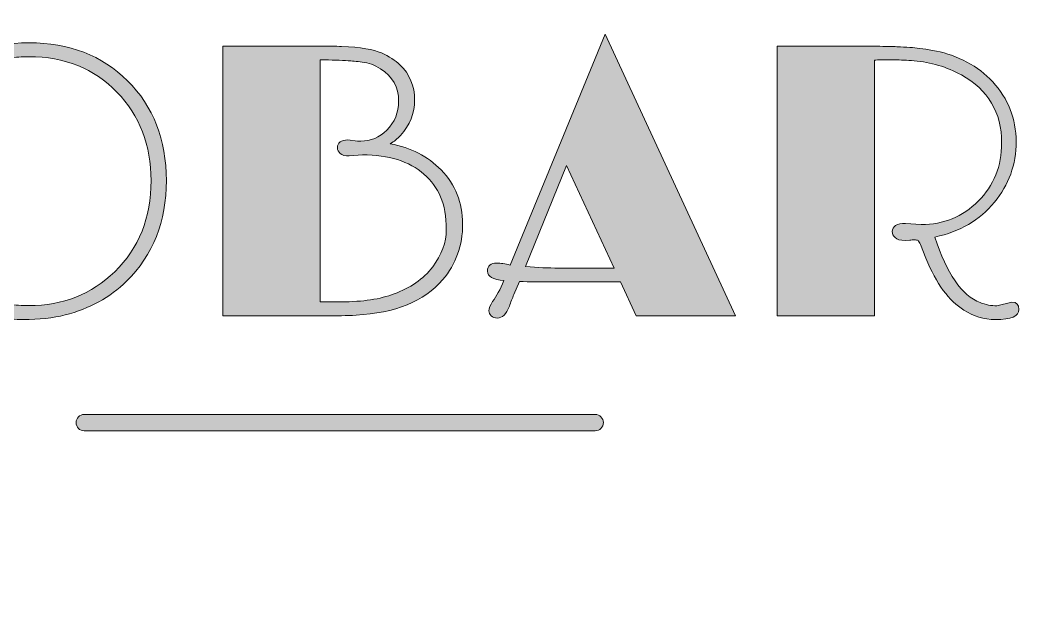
# Model space of a CAD drawing. Header units: millimetres. Extents: x 1534 to 1808, y -407 to 47.
# Drawn here: x 1624.9 to 1715.9, y -59.5 to -6.3 of the extents above; entities that cross this region are included whole.
import ezdxf

# ---------------------------------------------------------------- set-up
doc = ezdxf.new("R2010")
doc.units = ezdxf.units.MM
doc.header["$MEASUREMENT"] = 0
doc.layers.add('Layer 1', color=7, linetype='Continuous', lineweight=0)

# ---------------------------------------------------------------- blocks, each defined once
blk = doc.blocks.new('Block_0')
at = {"layer": 'Layer 1', "transparency": 33554687}
h = blk.add_hatch(color=7, dxfattribs=at)
h.dxf.hatch_style = 2
edge = h.paths.add_edge_path()
edge.add_spline(control_points=[(1670.755, -28.675), (1671.861, -28.767), (1672.852, -28.813), (1673.727, -28.813), (1673.727, -28.813), (1678.79, -28.813), (1678.79, -28.813), (1678.79, -28.813), (1674.47, -19.499), (1674.47, -19.499), (1674.47, -19.499), (1670.755, -28.675), (1670.755, -28.675)], knot_values=[0, 0, 0, 0, 1, 1, 1, 2, 2, 2, 3, 3, 3, 4, 4, 4, 4], degree=3, periodic=0)
edge = h.paths.add_edge_path()
edge.add_spline(control_points=[(1674.522, -30.074), (1672.414, -30.074), (1670.973, -30.057), (1670.202, -30.023), (1670.202, -30.023), (1669.701, -31.215), (1669.701, -31.215), (1669.551, -31.549), (1669.413, -31.901), (1669.286, -32.269), (1669.021, -32.984), (1668.652, -33.341), (1668.18, -33.341), (1667.961, -33.341), (1667.782, -33.271), (1667.644, -33.133), (1667.506, -32.995), (1667.437, -32.851), (1667.437, -32.701), (1667.437, -32.448), (1667.546, -32.165), (1667.765, -31.854), (1668.111, -31.371), (1668.45, -30.737), (1668.785, -29.953), (1667.794, -29.861), (1667.298, -29.573), (1667.298, -29.089), (1667.298, -28.605), (1667.581, -28.364), (1668.145, -28.364), (1668.491, -28.364), (1668.894, -28.421), (1669.355, -28.536), (1669.355, -28.536), (1677.978, -7.592), (1677.978, -7.592), (1677.978, -7.592), (1689.798, -33.15), (1689.798, -33.15), (1689.798, -33.15), (1680.795, -33.15), (1680.795, -33.15), (1680.795, -33.15), (1679.361, -30.074), (1679.361, -30.074), (1679.361, -30.074), (1674.522, -30.074), (1674.522, -30.074)], knot_values=[0, 0, 0, 0, 1, 1, 1, 2, 2, 2, 3, 3, 3, 4, 4, 4, 5, 5, 5, 6, 6, 6, 7, 7, 7, 8, 8, 8, 9, 9, 9, 10, 10, 10, 11, 11, 11, 12, 12, 12, 13, 13, 13, 14, 14, 14, 15, 15, 15, 16, 16, 16, 16], degree=3, periodic=0)
h = blk.add_hatch(color=7, dxfattribs=at)
h.dxf.hatch_style = 2
edge = h.paths.add_edge_path()
edge.add_spline(control_points=[(1625.725, -9.648), (1625.092, -9.648), (1624.498, -9.694), (1623.945, -9.787), (1623.945, -9.787), (1623.945, -32.079), (1623.945, -32.079), (1624.475, -32.171), (1625.069, -32.217), (1625.725, -32.217), (1628.801, -32.217), (1631.394, -31.192), (1633.502, -29.141), (1635.702, -27.01), (1636.802, -24.257), (1636.802, -20.881), (1636.802, -17.667), (1635.771, -14.994), (1633.709, -12.863), (1631.624, -10.72), (1628.962, -9.648), (1625.725, -9.648)], knot_values=[0, 0, 0, 0, 1, 1, 1, 2, 2, 2, 3, 3, 3, 4, 4, 4, 5, 5, 5, 6, 6, 6, 7, 7, 7, 7], degree=3, periodic=0)
edge = h.paths.add_edge_path()
edge.add_spline(control_points=[(1616.756, -30.031), (1615.616, -28.92), (1614.709, -27.572), (1614.035, -25.988), (1613.361, -24.404), (1613.024, -22.675), (1613.024, -20.803), (1613.024, -18.931), (1613.344, -17.249), (1613.983, -15.757), (1614.622, -14.265), (1615.506, -12.972), (1616.636, -11.878), (1619.055, -9.551), (1622.09, -8.387), (1625.743, -8.387), (1629.372, -8.387), (1632.344, -9.533), (1634.66, -11.826), (1637.01, -14.153), (1638.185, -17.172), (1638.185, -20.881), (1638.185, -24.579), (1636.981, -27.621), (1634.573, -30.005), (1633.064, -31.48), (1631.209, -32.5), (1629.009, -33.064), (1627.914, -33.341), (1626.644, -33.479), (1625.198, -33.479), (1623.752, -33.479), (1622.269, -33.182), (1620.748, -32.589), (1619.228, -31.996), (1617.897, -31.143), (1616.756, -30.031)], knot_values=[0, 0, 0, 0, 1, 1, 1, 2, 2, 2, 3, 3, 3, 4, 4, 4, 5, 5, 5, 6, 6, 6, 7, 7, 7, 8, 8, 8, 9, 9, 9, 10, 10, 10, 11, 11, 11, 12, 12, 12, 12], degree=3, periodic=0)
h = blk.add_hatch(color=7, dxfattribs=at)
h.dxf.hatch_style = 2
edge = h.paths.add_edge_path()
edge.add_spline(control_points=[(1654.648, -17.2), (1654.648, -17.2), (1655.529, -17.304), (1655.529, -17.304), (1655.529, -17.304), (1655.806, -17.304), (1655.806, -17.304), (1656.716, -17.304), (1657.505, -16.97), (1658.173, -16.302), (1658.888, -15.587), (1659.245, -14.712), (1659.245, -13.675), (1659.245, -12.408), (1658.697, -11.434), (1657.603, -10.754), (1657.05, -10.409), (1656.5, -10.204), (1655.953, -10.141), (1655.406, -10.078), (1654.976, -10.035), (1654.665, -10.011), (1654.02, -9.965), (1653.173, -9.942), (1652.125, -9.942), (1652.125, -9.942), (1652.125, -31.872), (1652.125, -31.872), (1652.125, -31.872), (1654.043, -31.872), (1654.043, -31.872), (1656.002, -31.872), (1657.597, -31.63), (1658.83, -31.146), (1660.305, -30.639), (1661.474, -29.821), (1662.338, -28.692), (1663.156, -27.621), (1663.565, -26.497), (1663.565, -25.322), (1663.565, -24.147), (1663.392, -23.156), (1663.046, -22.35), (1662.701, -21.544), (1662.2, -20.858), (1661.543, -20.294), (1660.207, -19.13), (1658.346, -18.548), (1655.961, -18.548), (1655.961, -18.548), (1654.769, -18.652), (1654.769, -18.652), (1654.4, -18.652), (1654.13, -18.577), (1653.957, -18.427), (1653.784, -18.277), (1653.698, -18.105), (1653.698, -17.909), (1653.698, -17.436), (1654.014, -17.2), (1654.648, -17.2)], knot_values=[0, 0, 0, 0, 1, 1, 1, 2, 2, 2, 3, 3, 3, 4, 4, 4, 5, 5, 5, 6, 6, 6, 7, 7, 7, 8, 8, 8, 9, 9, 9, 10, 10, 10, 11, 11, 11, 12, 12, 12, 13, 13, 13, 14, 14, 14, 15, 15, 15, 16, 16, 16, 17, 17, 17, 18, 18, 18, 19, 19, 19, 20, 20, 20, 20], degree=3, periodic=0)
edge = h.paths.add_edge_path()
edge.add_spline(control_points=[(1643.312, -8.698), (1646.422, -8.698), (1648.896, -8.698), (1650.734, -8.698), (1652.571, -8.698), (1653.686, -8.704), (1654.078, -8.715), (1655.782, -8.796), (1656.987, -8.995), (1657.689, -9.311), (1658.392, -9.628), (1658.951, -9.983), (1659.366, -10.374), (1660.253, -11.25), (1660.696, -12.31), (1660.696, -13.554), (1660.696, -14.787), (1660.264, -15.869), (1659.4, -16.803), (1659.135, -17.091), (1658.83, -17.338), (1658.484, -17.546), (1660.362, -17.891), (1661.9, -18.681), (1663.098, -19.913), (1664.4, -21.25), (1665.051, -22.88), (1665.051, -24.804), (1665.051, -26.762), (1664.446, -28.45), (1663.237, -29.867), (1661.543, -31.826), (1658.928, -32.897), (1655.391, -33.081), (1654.493, -33.128), (1653.605, -33.15), (1652.73, -33.15), (1652.73, -33.15), (1643.312, -33.15), (1643.312, -33.15), (1643.312, -33.15), (1643.312, -8.698), (1643.312, -8.698)], knot_values=[0, 0, 0, 0, 1, 1, 1, 2, 2, 2, 3, 3, 3, 4, 4, 4, 5, 5, 5, 6, 6, 6, 7, 7, 7, 8, 8, 8, 9, 9, 9, 10, 10, 10, 11, 11, 11, 12, 12, 12, 13, 13, 13, 14, 14, 14, 14], degree=3, periodic=0)
h = blk.add_hatch(color=7, dxfattribs=at)
h.dxf.hatch_style = 2
edge = h.paths.add_edge_path()
edge.add_spline(control_points=[(1705.212, -24.769), (1705.212, -24.769), (1706.629, -24.873), (1706.629, -24.873), (1708.656, -24.873), (1710.379, -24.164), (1711.796, -22.747), (1713.213, -21.33), (1713.921, -19.568), (1713.921, -17.459), (1713.921, -14.694), (1712.706, -12.644), (1710.275, -11.307), (1708.938, -10.57), (1707.51, -10.144), (1705.989, -10.029), (1705.344, -9.971), (1704.745, -9.942), (1704.192, -9.942), (1704.192, -9.942), (1703.017, -9.942), (1703.017, -9.942), (1702.775, -9.942), (1702.562, -9.948), (1702.378, -9.959), (1702.378, -9.959), (1702.378, -33.15), (1702.378, -33.15), (1702.378, -33.15), (1693.564, -33.15), (1693.564, -33.15), (1693.564, -33.15), (1693.564, -8.698), (1693.564, -8.698), (1696.26, -8.698), (1698.443, -8.698), (1700.114, -8.698), (1701.784, -8.698), (1702.873, -8.704), (1703.38, -8.715), (1703.887, -8.727), (1704.339, -8.741), (1704.737, -8.758), (1705.134, -8.776), (1705.506, -8.796), (1705.851, -8.819), (1706.358, -8.865), (1707.075, -8.974), (1708.003, -9.147), (1708.93, -9.32), (1709.849, -9.648), (1710.759, -10.132), (1711.669, -10.616), (1712.452, -11.215), (1713.109, -11.93), (1714.526, -13.45), (1715.234, -15.259), (1715.234, -17.356), (1715.234, -19.429), (1714.578, -21.261), (1713.265, -22.851), (1711.917, -24.475), (1710.12, -25.524), (1707.873, -25.996), (1708.944, -29.314), (1710.309, -31.296), (1711.969, -31.941), (1712.475, -32.137), (1712.982, -32.235), (1713.489, -32.235), (1713.489, -32.235), (1714.854, -31.906), (1714.854, -31.906), (1715.281, -31.906), (1715.494, -32.125), (1715.494, -32.563), (1715.494, -33.173), (1714.779, -33.479), (1713.351, -33.479), (1712.314, -33.479), (1711.364, -33.191), (1710.5, -32.615), (1709.152, -31.808), (1708.005, -30.242), (1707.061, -27.914), (1707.061, -27.914), (1706.56, -26.687), (1706.56, -26.687), (1706.479, -26.492), (1706.407, -26.371), (1706.343, -26.324), (1706.28, -26.278), (1706.171, -26.255), (1706.015, -26.255), (1705.86, -26.255), (1705.724, -26.267), (1705.609, -26.29), (1705.609, -26.29), (1705.194, -26.307), (1705.194, -26.307), (1704.733, -26.307), (1704.419, -26.221), (1704.253, -26.048), (1704.085, -25.875), (1704.002, -25.697), (1704.002, -25.512), (1704.002, -25.017), (1704.405, -24.769), (1705.212, -24.769)], knot_values=[0, 0, 0, 0, 1, 1, 1, 2, 2, 2, 3, 3, 3, 4, 4, 4, 5, 5, 5, 6, 6, 6, 7, 7, 7, 8, 8, 8, 9, 9, 9, 10, 10, 10, 11, 11, 11, 12, 12, 12, 13, 13, 13, 14, 14, 14, 15, 15, 15, 16, 16, 16, 17, 17, 17, 18, 18, 18, 19, 19, 19, 20, 20, 20, 21, 21, 21, 22, 22, 22, 23, 23, 23, 24, 24, 24, 25, 25, 25, 26, 26, 26, 27, 27, 27, 28, 28, 28, 29, 29, 29, 30, 30, 30, 31, 31, 31, 32, 32, 32, 33, 33, 33, 34, 34, 34, 35, 35, 35, 36, 36, 36, 36], degree=3, periodic=0)
at = {"layer": 'Layer 1'}
for points, knots in [([(1674.522, -30.074), (1672.414, -30.074), (1670.973, -30.057), (1670.202, -30.023), (1670.202, -30.023), (1669.701, -31.215), (1669.701, -31.215), (1669.551, -31.549), (1669.413, -31.901), (1669.286, -32.269), (1669.021, -32.984), (1668.652, -33.341), (1668.18, -33.341), (1667.961, -33.341), (1667.782, -33.271), (1667.644, -33.133), (1667.506, -32.995), (1667.437, -32.851), (1667.437, -32.701), (1667.437, -32.448), (1667.546, -32.165), (1667.765, -31.854), (1668.111, -31.371), (1668.45, -30.737), (1668.785, -29.953), (1667.794, -29.861), (1667.298, -29.573), (1667.298, -29.089), (1667.298, -28.605), (1667.581, -28.364), (1668.145, -28.364), (1668.491, -28.364), (1668.894, -28.421), (1669.355, -28.536), (1669.355, -28.536), (1677.978, -7.592), (1677.978, -7.592), (1677.978, -7.592), (1689.798, -33.15), (1689.798, -33.15), (1689.798, -33.15), (1680.795, -33.15), (1680.795, -33.15), (1680.795, -33.15), (1679.361, -30.074), (1679.361, -30.074), (1679.361, -30.074), (1674.522, -30.074), (1674.522, -30.074)], [0, 0, 0, 0, 1, 1, 1, 2, 2, 2, 3, 3, 3, 4, 4, 4, 5, 5, 5, 6, 6, 6, 7, 7, 7, 8, 8, 8, 9, 9, 9, 10, 10, 10, 11, 11, 11, 12, 12, 12, 13, 13, 13, 14, 14, 14, 15, 15, 15, 16, 16, 16, 16]), ([(1616.756, -30.031), (1615.616, -28.92), (1614.709, -27.572), (1614.035, -25.988), (1613.361, -24.404), (1613.024, -22.675), (1613.024, -20.803), (1613.024, -18.931), (1613.344, -17.249), (1613.983, -15.757), (1614.622, -14.265), (1615.506, -12.972), (1616.636, -11.878), (1619.055, -9.551), (1622.09, -8.387), (1625.743, -8.387), (1629.372, -8.387), (1632.344, -9.533), (1634.66, -11.826), (1637.01, -14.153), (1638.185, -17.172), (1638.185, -20.881), (1638.185, -24.579), (1636.981, -27.621), (1634.573, -30.005), (1633.064, -31.48), (1631.209, -32.5), (1629.009, -33.064), (1627.914, -33.341), (1626.644, -33.479), (1625.198, -33.479), (1623.752, -33.479), (1622.269, -33.182), (1620.748, -32.589), (1619.228, -31.996), (1617.897, -31.143), (1616.756, -30.031)], [0, 0, 0, 0, 1, 1, 1, 2, 2, 2, 3, 3, 3, 4, 4, 4, 5, 5, 5, 6, 6, 6, 7, 7, 7, 8, 8, 8, 9, 9, 9, 10, 10, 10, 11, 11, 11, 12, 12, 12, 12]), ([(1643.312, -8.698), (1646.422, -8.698), (1648.896, -8.698), (1650.734, -8.698), (1652.571, -8.698), (1653.686, -8.704), (1654.078, -8.715), (1655.782, -8.796), (1656.987, -8.995), (1657.689, -9.311), (1658.392, -9.628), (1658.951, -9.983), (1659.366, -10.374), (1660.253, -11.25), (1660.696, -12.31), (1660.696, -13.554), (1660.696, -14.787), (1660.264, -15.869), (1659.4, -16.803), (1659.135, -17.091), (1658.83, -17.338), (1658.484, -17.546), (1660.362, -17.891), (1661.9, -18.681), (1663.098, -19.913), (1664.4, -21.25), (1665.051, -22.88), (1665.051, -24.804), (1665.051, -26.762), (1664.446, -28.45), (1663.237, -29.867), (1661.543, -31.826), (1658.928, -32.897), (1655.391, -33.081), (1654.493, -33.128), (1653.605, -33.15), (1652.73, -33.15), (1652.73, -33.15), (1643.312, -33.15), (1643.312, -33.15), (1643.312, -33.15), (1643.312, -8.698), (1643.312, -8.698)], [0, 0, 0, 0, 1, 1, 1, 2, 2, 2, 3, 3, 3, 4, 4, 4, 5, 5, 5, 6, 6, 6, 7, 7, 7, 8, 8, 8, 9, 9, 9, 10, 10, 10, 11, 11, 11, 12, 12, 12, 13, 13, 13, 14, 14, 14, 14]), ([(1705.212, -24.769), (1705.212, -24.769), (1706.629, -24.873), (1706.629, -24.873), (1708.656, -24.873), (1710.379, -24.164), (1711.796, -22.747), (1713.213, -21.33), (1713.921, -19.568), (1713.921, -17.459), (1713.921, -14.694), (1712.706, -12.644), (1710.275, -11.307), (1708.938, -10.57), (1707.51, -10.144), (1705.989, -10.029), (1705.344, -9.971), (1704.745, -9.942), (1704.192, -9.942), (1704.192, -9.942), (1703.017, -9.942), (1703.017, -9.942), (1702.775, -9.942), (1702.562, -9.948), (1702.378, -9.959), (1702.378, -9.959), (1702.378, -33.15), (1702.378, -33.15), (1702.378, -33.15), (1693.564, -33.15), (1693.564, -33.15), (1693.564, -33.15), (1693.564, -8.698), (1693.564, -8.698), (1696.26, -8.698), (1698.443, -8.698), (1700.114, -8.698), (1701.784, -8.698), (1702.873, -8.704), (1703.38, -8.715), (1703.887, -8.727), (1704.339, -8.741), (1704.737, -8.758), (1705.134, -8.776), (1705.506, -8.796), (1705.851, -8.819), (1706.358, -8.865), (1707.075, -8.974), (1708.003, -9.147), (1708.93, -9.32), (1709.849, -9.648), (1710.759, -10.132), (1711.669, -10.616), (1712.452, -11.215), (1713.109, -11.93), (1714.526, -13.45), (1715.234, -15.259), (1715.234, -17.356), (1715.234, -19.429), (1714.578, -21.261), (1713.265, -22.851), (1711.917, -24.475), (1710.12, -25.524), (1707.873, -25.996), (1708.944, -29.314), (1710.309, -31.296), (1711.969, -31.941), (1712.475, -32.137), (1712.982, -32.235), (1713.489, -32.235), (1713.489, -32.235), (1714.854, -31.906), (1714.854, -31.906), (1715.281, -31.906), (1715.494, -32.125), (1715.494, -32.563), (1715.494, -33.173), (1714.779, -33.479), (1713.351, -33.479), (1712.314, -33.479), (1711.364, -33.191), (1710.5, -32.615), (1709.152, -31.808), (1708.005, -30.242), (1707.061, -27.914), (1707.061, -27.914), (1706.56, -26.687), (1706.56, -26.687), (1706.479, -26.492), (1706.407, -26.371), (1706.343, -26.324), (1706.28, -26.278), (1706.171, -26.255), (1706.015, -26.255), (1705.86, -26.255), (1705.724, -26.267), (1705.609, -26.29), (1705.609, -26.29), (1705.194, -26.307), (1705.194, -26.307), (1704.733, -26.307), (1704.419, -26.221), (1704.253, -26.048), (1704.085, -25.875), (1704.002, -25.697), (1704.002, -25.512), (1704.002, -25.017), (1704.405, -24.769), (1705.212, -24.769)], [0, 0, 0, 0, 1, 1, 1, 2, 2, 2, 3, 3, 3, 4, 4, 4, 5, 5, 5, 6, 6, 6, 7, 7, 7, 8, 8, 8, 9, 9, 9, 10, 10, 10, 11, 11, 11, 12, 12, 12, 13, 13, 13, 14, 14, 14, 15, 15, 15, 16, 16, 16, 17, 17, 17, 18, 18, 18, 19, 19, 19, 20, 20, 20, 21, 21, 21, 22, 22, 22, 23, 23, 23, 24, 24, 24, 25, 25, 25, 26, 26, 26, 27, 27, 27, 28, 28, 28, 29, 29, 29, 30, 30, 30, 31, 31, 31, 32, 32, 32, 33, 33, 33, 34, 34, 34, 35, 35, 35, 36, 36, 36, 36]), ([(1625.725, -9.648), (1625.092, -9.648), (1624.498, -9.694), (1623.945, -9.787), (1623.945, -9.787), (1623.945, -32.079), (1623.945, -32.079), (1624.475, -32.171), (1625.069, -32.217), (1625.725, -32.217), (1628.801, -32.217), (1631.394, -31.192), (1633.502, -29.141), (1635.702, -27.01), (1636.802, -24.257), (1636.802, -20.881), (1636.802, -17.667), (1635.771, -14.994), (1633.709, -12.863), (1631.624, -10.72), (1628.962, -9.648), (1625.725, -9.648)], [0, 0, 0, 0, 1, 1, 1, 2, 2, 2, 3, 3, 3, 4, 4, 4, 5, 5, 5, 6, 6, 6, 7, 7, 7, 7]), ([(1654.648, -17.2), (1654.648, -17.2), (1655.529, -17.304), (1655.529, -17.304), (1655.529, -17.304), (1655.806, -17.304), (1655.806, -17.304), (1656.716, -17.304), (1657.505, -16.97), (1658.173, -16.302), (1658.888, -15.587), (1659.245, -14.712), (1659.245, -13.675), (1659.245, -12.408), (1658.697, -11.434), (1657.603, -10.754), (1657.05, -10.409), (1656.5, -10.204), (1655.953, -10.141), (1655.406, -10.078), (1654.976, -10.035), (1654.665, -10.011), (1654.02, -9.965), (1653.173, -9.942), (1652.125, -9.942), (1652.125, -9.942), (1652.125, -31.872), (1652.125, -31.872), (1652.125, -31.872), (1654.043, -31.872), (1654.043, -31.872), (1656.002, -31.872), (1657.597, -31.63), (1658.83, -31.146), (1660.305, -30.639), (1661.474, -29.821), (1662.338, -28.692), (1663.156, -27.621), (1663.565, -26.497), (1663.565, -25.322), (1663.565, -24.147), (1663.392, -23.156), (1663.046, -22.35), (1662.701, -21.544), (1662.2, -20.858), (1661.543, -20.294), (1660.207, -19.13), (1658.346, -18.548), (1655.961, -18.548), (1655.961, -18.548), (1654.769, -18.652), (1654.769, -18.652), (1654.4, -18.652), (1654.13, -18.577), (1653.957, -18.427), (1653.784, -18.277), (1653.698, -18.105), (1653.698, -17.909), (1653.698, -17.436), (1654.014, -17.2), (1654.648, -17.2)], [0, 0, 0, 0, 1, 1, 1, 2, 2, 2, 3, 3, 3, 4, 4, 4, 5, 5, 5, 6, 6, 6, 7, 7, 7, 8, 8, 8, 9, 9, 9, 10, 10, 10, 11, 11, 11, 12, 12, 12, 13, 13, 13, 14, 14, 14, 15, 15, 15, 16, 16, 16, 17, 17, 17, 18, 18, 18, 19, 19, 19, 20, 20, 20, 20]), ([(1670.755, -28.675), (1671.861, -28.767), (1672.852, -28.813), (1673.727, -28.813), (1673.727, -28.813), (1678.79, -28.813), (1678.79, -28.813), (1678.79, -28.813), (1674.47, -19.499), (1674.47, -19.499), (1674.47, -19.499), (1670.755, -28.675), (1670.755, -28.675)], [0, 0, 0, 0, 1, 1, 1, 2, 2, 2, 3, 3, 3, 4, 4, 4, 4])]:
    blk.add_open_spline(points, degree=3, knots=knots, dxfattribs=at)

msp = doc.modelspace()

# ---------------------------------------------------------------- hatches: boundary and pattern name
at = {"layer": 'Layer 1', "transparency": 33554687}
h = msp.add_hatch(color=7, dxfattribs=at)
h.dxf.hatch_style = 2
edge = h.paths.add_edge_path()
edge.add_spline(control_points=[(1677.065, -43.567), (1677.065, -43.567), (1630.741, -43.567), (1630.741, -43.567), (1630.33, -43.567), (1629.996, -43.233), (1629.996, -42.822), (1629.996, -42.822), (1629.996, -42.822), (1629.996, -42.822), (1629.996, -42.41), (1630.33, -42.076), (1630.741, -42.076), (1630.741, -42.076), (1677.065, -42.076), (1677.065, -42.076), (1677.477, -42.076), (1677.81, -42.41), (1677.81, -42.822), (1677.81, -42.822), (1677.81, -42.822), (1677.81, -42.822), (1677.81, -43.233), (1677.477, -43.567), (1677.065, -43.567)], knot_values=[0, 0, 0, 0, 1, 1, 1, 2, 2, 2, 3, 3, 3, 4, 4, 4, 5, 5, 5, 6, 6, 6, 7, 7, 7, 8, 8, 8, 8], degree=3, periodic=0)

# ---------------------------------------------------------------- linework, layer by layer
at = {"layer": 'Layer 1'}
for points, knots in [([(1773.814, -22.181), (1773.814, -22.181), (1773.814, -12.209), (1773.814, -12.209), (1773.814, 1.046), (1763.069, 11.791), (1749.814, 11.791), (1740.164, 11.791), (1731.847, 6.094), (1728.038, -2.12), (1727.518, -3.24), (1725.836, -2.861), (1725.836, -1.626), (1725.836, -1.626), (1725.836, 1.902), (1725.836, 1.902), (1725.836, 15.157), (1715.091, 25.902), (1701.836, 25.902), (1692.186, 25.902), (1683.869, 20.205), (1680.06, 11.991), (1679.54, 10.871), (1677.859, 11.25), (1677.859, 12.485), (1677.859, 12.485), (1677.859, 12.485), (1677.859, 12.485), (1677.859, 25.74), (1667.113, 36.485), (1653.859, 36.485), (1640.604, 36.485), (1629.859, 25.74), (1629.859, 12.485), (1629.859, 12.485), (1629.859, 12.485), (1629.859, 12.485), (1629.859, 11.25), (1628.177, 10.871), (1627.657, 11.991), (1623.848, 20.205), (1615.531, 25.902), (1605.881, 25.902), (1592.626, 25.902), (1581.881, 15.157), (1581.881, 1.902), (1581.881, 1.902), (1581.881, -1.626), (1581.881, -1.626), (1581.881, -2.861), (1580.199, -3.24), (1579.68, -2.12), (1575.87, 6.094), (1567.553, 11.791), (1557.903, 11.791), (1544.648, 11.791), (1533.903, 1.046), (1533.903, -12.209), (1533.903, -12.209), (1533.903, -22.181), (1533.903, -22.181), (1533.903, -22.181), (1533.903, -48.006), (1533.903, -48.006), (1533.903, -48.006), (1533.903, -406.82), (1533.903, -406.82), (1533.903, -406.82), (1773.903, -406.82), (1773.903, -406.82), (1773.903, -406.82), (1773.903, -22.181), (1773.903, -22.181), (1773.903, -22.181), (1773.814, -22.181), (1773.814, -22.181)], [0, 0, 0, 0, 1, 1, 1, 2, 2, 2, 3, 3, 3, 4, 4, 4, 5, 5, 5, 6, 6, 6, 7, 7, 7, 8, 8, 8, 9, 9, 9, 10, 10, 10, 11, 11, 11, 12, 12, 12, 13, 13, 13, 14, 14, 14, 15, 15, 15, 16, 16, 16, 17, 17, 17, 18, 18, 18, 19, 19, 19, 20, 20, 20, 21, 21, 21, 22, 22, 22, 23, 23, 23, 24, 24, 24, 25, 25, 25, 25]), ([(1677.065, -43.567), (1677.065, -43.567), (1630.741, -43.567), (1630.741, -43.567), (1630.33, -43.567), (1629.996, -43.233), (1629.996, -42.822), (1629.996, -42.822), (1629.996, -42.822), (1629.996, -42.822), (1629.996, -42.41), (1630.33, -42.076), (1630.741, -42.076), (1630.741, -42.076), (1677.065, -42.076), (1677.065, -42.076), (1677.477, -42.076), (1677.81, -42.41), (1677.81, -42.822), (1677.81, -42.822), (1677.81, -42.822), (1677.81, -42.822), (1677.81, -43.233), (1677.477, -43.567), (1677.065, -43.567)], [0, 0, 0, 0, 1, 1, 1, 2, 2, 2, 3, 3, 3, 4, 4, 4, 5, 5, 5, 6, 6, 6, 7, 7, 7, 8, 8, 8, 8])]:
    msp.add_open_spline(points, degree=3, knots=knots, dxfattribs=at)

# ---------------------------------------------------------------- block references
msp.add_blockref('Block_0', (0, 0), dxfattribs=at)

doc.saveas('drawing.dxf')
